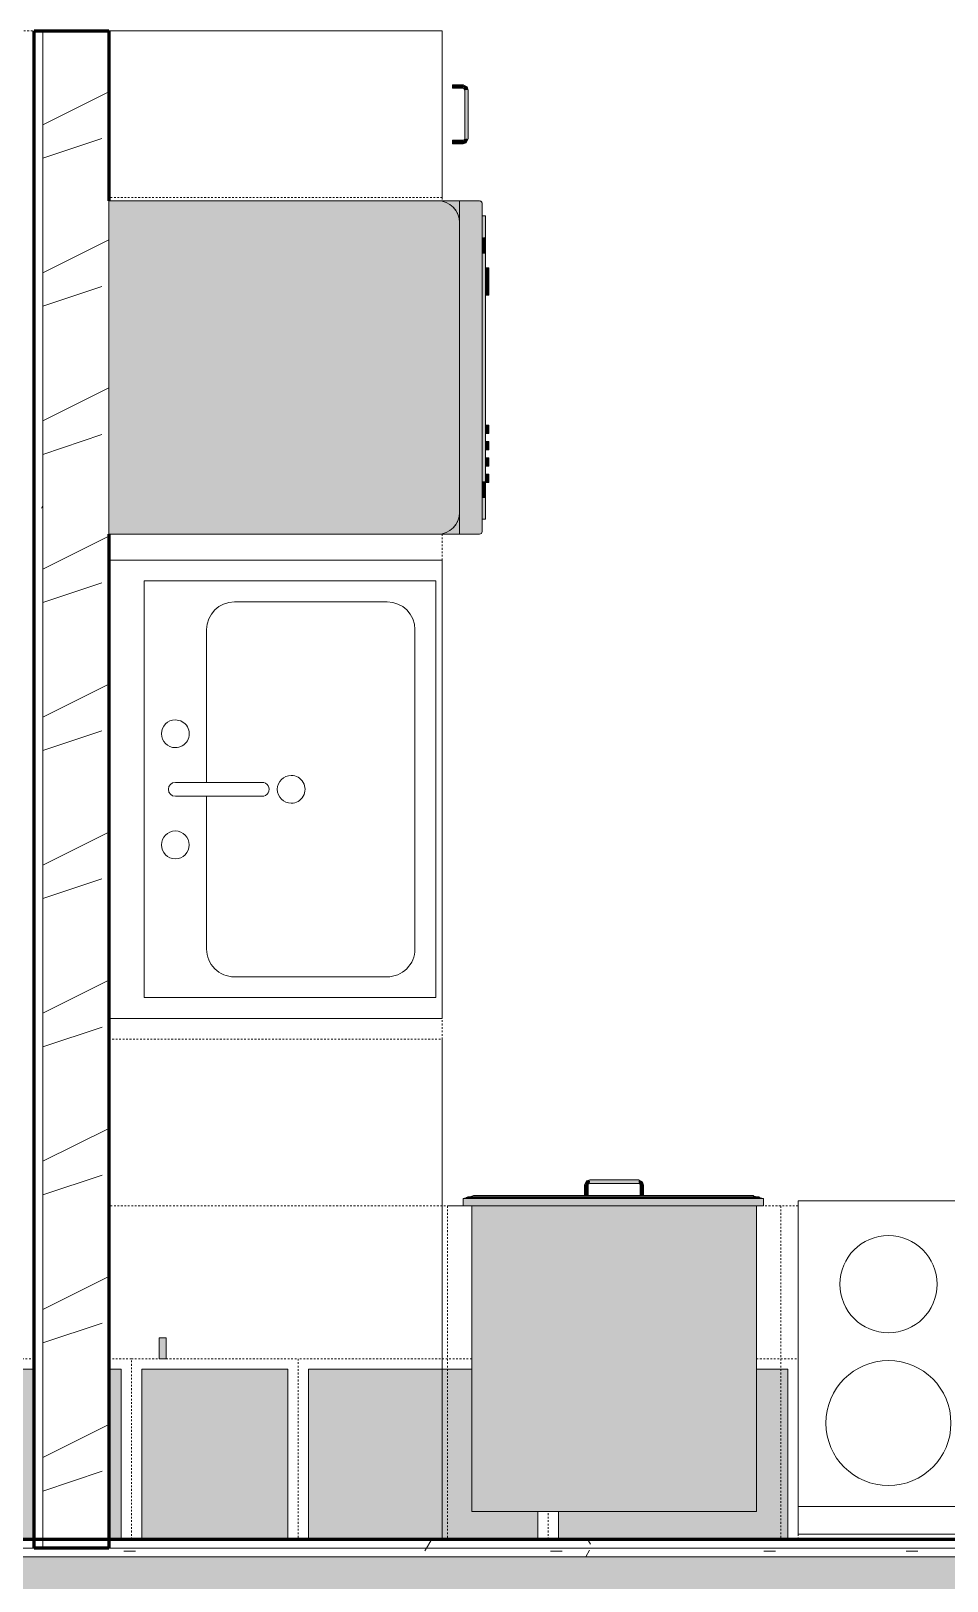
# Model space of a CAD drawing. Header units: inches. Extents: x -4169 to -1846, y 9706 to 12377.
# Drawn here: x -3611.2 to -3545.2, y 10550.2 to 10661.8 of the extents above; entities that cross this region are included whole.
import ezdxf

# ---------------------------------------------------------------- set-up
doc = ezdxf.new("R2010")
doc.units = ezdxf.units.IN
doc.header["$MEASUREMENT"] = 0
doc.linetypes.add('Dash', pattern=[0.25, 0.125, -0.125])
for name, color, linetype, lineweight in [('0-1', 7, 'Continuous', 5), ('0-2', 10, 'Continuous', 18), ('A-WALL', 113, 'Continuous', 18), ('A-WALL-2', 250, 'Continuous', 60), ('A-WALL-3', 10, 'Continuous', 18), ('A-WALL-PATT-1', 7, 'Continuous', 9), ('A-WALL-PATT-2', 253, 'Continuous', 9), ('A-WALL-PATT-4', 111, 'Continuous', 9), ('I-WALL-3', 2, 'Continuous', 60), ('P-SANR-FIXT-2', 7, 'Continuous', 9), ('Q-CASE', 31, 'Continuous', 9), ('Q-CASE-1', 253, 'Continuous', 9), ('Q-CASE-3', 7, 'Continuous', 9), ('Q-CASE-4', 7, 'Dash', 9), ('Q-CASE-HDLN-1', 7, 'Dash', 9), ('Q-CASE-HDLN-2', 31, 'Continuous', 9), ('Q-SPCQ-2', 7, 'Continuous', 9), ('Q-SPCQ-3', 55, 'Continuous', 9)]:
    doc.layers.add(name, color=color, linetype=linetype, lineweight=lineweight)
pattern_1 = [(0, (0, 0), (20.48, 5.12), [0.845, -14.515, 0.845, -14.515, -81.92]), (0, (0, 0), (20.48, 5.12), [-30.72, 0.845, -29.875, 0.845, -14.515, -35.84]), (0, (0, 0), (20.48, 5.12), [-76.8, 0.845, -9.395, 0.845, -24.755]), (120, (7.68, 2.56), (-14.67405, 15.1762003), [0.845, -14.515, 0.845, -14.515, -81.92]), (120, (7.68, 2.56), (-14.67405, 15.1762003), [-30.72, 0.845, -29.875, 0.845, -14.515, -35.84]), (120, (7.68, 2.56), (-14.67405, 15.1762003), [-76.8, 0.845, -9.395, 0.845, -24.755]), (240, (10.24, 12.8), (-5.80595, -20.2962003), [0.845, -14.515, 0.845, -14.515, -81.92]), (240, (10.24, 12.8), (-5.80595, -20.2962003), [-30.72, 0.845, -29.875, 0.845, -14.515, -35.84]), (240, (10.24, 12.8), (-5.80595, -20.2962003), [-76.8, 0.845, -9.395, 0.845, -24.755])]

# ---------------------------------------------------------------- blocks, each defined once
blk = doc.blocks.new('OD_CW_Countertop - OD_CW_Countertop-2487816-ENLARGED RCP - 1ST FLOOR PLAN')
at = {"layer": 'Q-CASE-HDLN-1'}
for p, q in [((0.74, -4.63), (0.74, 19.38)), ((0.74, 19.38), (12.96, 19.38)), ((36.96, 19.38), (109.34, 19.38)), ((0.74, -24), (0.74, -10)), ((8.29, -24), (0.74, -24)), ((37.41, -24), (24.79, -24)), ((67.53, -24), (53.91, -24)), ((109.34, -24), (84.03, -24))]:
    blk.add_line(p, q, dxfattribs=at)
blk = doc.blocks.new('Range - 24_ x 30_-2322588-ENLARGED RCP - 1ST FLOOR PLAN')
at = {"layer": 'Q-SPCQ-2'}
for p, q in [((0, 0), (30, 0)), ((0, -24), (0, 0)), ((30, 0), (30, -24)), ((0, -22), (30, -22)), ((30, -24), (0, -24))]:
    blk.add_line(p, q, dxfattribs=at)
for centre, radius, start, end in [((6.5, -6), 3.5, 360, 180), ((23.5, -6), 3, 0, 180), ((6.5, -6), 3.5, 180, 0), ((23.5, -6), 3, 180, 0), ((6.5, -16), 4.5, 0, 180), ((23.5, -16), 3, 360, 180), ((6.5, -16), 4.5, 180, 0), ((23.5, -16), 3, 180, 0)]:
    blk.add_arc(centre, radius, start, end, dxfattribs=at)
blk = doc.blocks.new('OD_CW_Countertop - OD_CW_Countertop-2386852-ENLARGED RCP - 1ST FLOOR PLAN')
at = {"layer": 'Q-CASE-HDLN-1'}
for p, q in [((0.74, 24), (0.74, 0)), ((70.36, 0), (70.36, 24)), ((0.74, 0), (14.74, 0)), ((44.74, 0), (47.24, 0)), ((68.86, 0), (70.36, 0))]:
    blk.add_line(p, q, dxfattribs=at)
blk = doc.blocks.new('Sink Kitchen-Single - 30_ x 21_-1372827-ENLARGED RCP - 1ST FLOOR PLAN')
at = {"layer": 'P-SANR-FIXT-2'}
for p, q in [((-14.38, 10.41), (15.62, 10.41)), ((-14.38, -10.59), (-14.38, 10.41)), ((15.62, 10.41), (15.62, -10.59)), ((-10.88, 8.91), (12.12, 8.91)), ((-12.88, -4.09), (-12.88, 6.91)), ((14.12, 6.91), (14.12, -4.09)), ((0.12, -8.34), (0.12, -2.09)), ((1.12, -8.34), (1.12, -2.09)), ((0.12, -6.09), (-10.88, -6.09)), ((12.12, -6.09), (1.12, -6.09)), ((15.62, -10.59), (-14.38, -10.59))]:
    blk.add_line(p, q, dxfattribs=at)
for centre, radius, start, end in [((-10.88, 6.91), 2, 90, 180), ((12.12, 6.91), 2, 360, 90), ((0.62, 0), 1, 360, 180), ((0.62, 0), 1, 180, 0), ((0.62, -2.09), 0.5, 360, 180), ((-10.88, -4.09), 2, 180, 270), ((12.12, -4.09), 2, 270, 0), ((-3.38, -8.34), 1, 360, 180), ((4.62, -8.34), 1, 0, 180), ((-3.38, -8.34), 1, 180, 0), ((0.62, -8.34), 0.5, 180, 0), ((4.62, -8.34), 1, 180, 0)]:
    blk.add_arc(centre, radius, start, end, dxfattribs=at)
blk = doc.blocks.new('Dishwasher_15404 - 34_ counter-1372825-ENLARGED RCP - 1ST FLOOR PLAN')
at = {"layer": 'Q-SPCQ-3'}
for points in [[(25.25, -1.57), (25.17, -1.1), (24.98, -0.71), (24.74, -0.42), (24.46, -0.21), (24.08, -0.05), (23.68, 0), (0, 0), (0, -24), (23.68, -24), (24.08, -23.95), (24.46, -23.79), (24.83, -23.48), (25.07, -23.15), (25.2, -22.77), (25.25, -22.43), (25.25, -7.42)], [(25, -0.74), (24.96, -0.67), (24.98, -0.71)], [(26.87, -23.8), (26.87, -0.15), (26.82, -0.06), (26.68, 0), (25.25, 0), (25.25, -24), (26.73, -23.98), (26.82, -23.94)], [(27.12, -2.61), (27.12, -1.09), (26.87, -1.09), (26.87, -2.61)], [(27.12, -3.52), (27.12, -2.61), (26.87, -2.63), (26.87, -3.81), (27.12, -3.81)], [(27.12, -20.19), (27.12, -3.81), (26.87, -3.81), (26.87, -20.19)], [(27.37, -5.55), (27.37, -4.82), (27.12, -4.82), (27.12, -5.81), (27.37, -5.81)], [(27.37, -5.81), (27.12, -5.81), (27.12, -6.79), (27.37, -6.79), (27.37, -6.06)], [(27.37, -16.74), (27.37, -16.15), (27.12, -16.15), (27.12, -16.74)], [(27.37, -17.92), (27.37, -17.33), (27.12, -17.33), (27.12, -17.92)], [(27.37, -19.1), (27.37, -18.51), (27.12, -18.51), (27.12, -19.1)], [(27.37, -20.28), (27.37, -19.69), (27.12, -19.69), (27.12, -20.28)], [(27.12, -21.01), (27.12, -20.19), (26.87, -20.19), (26.87, -21.39), (27.12, -21.39), (27.12, -21.22)], [(27.12, -21.39), (26.87, -21.39), (26.9, -22.91), (27.12, -22.91), (27.12, -22.68)]]:
    blk.add_hatch(color=256, dxfattribs=at).paths.add_polyline_path(points, flags=0)
h = blk.add_hatch(color=256, dxfattribs=at)
h.paths.add_polyline_path([(25.25, -24), (25.25, -22.43), (25.2, -22.83), (24.96, -23.33), (24.74, -23.58), (24.46, -23.79), (24.08, -23.95), (23.68, -24), (24.75, -24)], flags=0)
h.paths.add_polyline_path([(25.25, -1), (25.25, 0), (23.68, 0), (24.08, -0.05), (24.46, -0.21), (24.83, -0.52), (25.04, -0.79), (25.22, -1.25), (25.25, -1.31), (25.25, -1.17)], flags=0)
at = {"layer": 'Q-SPCQ-2'}
for p, q in [((0, -24), (0, 0)), ((0, 0), (23.68, 0)), ((23.68, 0), (25.25, 0)), ((25.25, 0), (26.68, 0)), ((25.25, 0), (25.25, -1.57)), ((26.87, -0.2), (26.87, -23.8)), ((27.12, -1.09), (26.87, -1.09)), ((27.12, -2.61), (27.12, -1.09)), ((25.25, -1.57), (25.25, -22.43)), ((27.12, -3.81), (27.12, -2.61)), ((27.12, -20.19), (27.12, -3.81)), ((27.12, -4.82), (27.37, -4.82)), ((27.37, -5.81), (27.37, -4.82)), ((27.37, -6.79), (27.37, -5.81)), ((27.37, -6.79), (27.12, -6.79)), ((27.37, -16.15), (27.12, -16.15)), ((27.37, -16.74), (27.37, -16.15)), ((27.37, -16.74), (27.12, -16.74)), ((27.37, -17.33), (27.12, -17.33)), ((27.37, -17.92), (27.37, -17.33)), ((27.37, -17.92), (27.12, -17.92)), ((27.37, -18.51), (27.12, -18.51)), ((27.37, -19.1), (27.37, -18.51)), ((27.37, -19.1), (27.12, -19.1)), ((27.37, -19.69), (27.12, -19.69)), ((27.37, -20.28), (27.37, -19.69)), ((27.12, -21.39), (27.12, -20.19)), ((27.37, -20.28), (27.12, -20.28)), ((27.12, -22.91), (27.12, -21.39)), ((25.25, -22.43), (25.25, -24)), ((27.12, -22.91), (26.87, -22.91)), ((23.68, -24), (0, -24)), ((25.25, -24), (23.68, -24)), ((26.68, -24), (25.25, -24))]:
    blk.add_line(p, q, dxfattribs=at)
for centre, radius, start, end in [((26.68, -0.2), 0.197, 0, 90), ((23.68, -1.57), 1.57, 0, 90), ((23.68, -1.57), 1.57, 32.077, 42.3359), ((23.68, -1.57), 1.57, 17.8182, 27.5266), ((26.68, -0.2), 0.197, 15, 75), ((23.68, -1.57), 1.57, 0, 13.6425), ((23.68, -22.43), 1.57, 270, 0), ((23.68, -22.43), 1.57, 317.6641, 327.923), ((23.68, -22.43), 1.57, 332.4734, 342.1818), ((23.68, -22.43), 1.57, 346.3575, 0), ((26.68, -23.8), 0.197, 270, 0)]:
    blk.add_arc(centre, radius, start, end, dxfattribs=at)
blk = doc.blocks.new('300 Series Wall Hung Cabinet_301 - 18_-V21-ENLARGED RCP - 1ST FLOOR PLAN')
at = {"layer": 'Q-CASE-1'}
blk.add_hatch(color=256, dxfattribs=at).paths.add_polyline_path([(8.25, 12.44), (6, 12.44), (6, 2.19), (-8.25, 2.19), (-8.25, 0.19), (8.25, 0.19), (8.25, 7.46)], flags=0)
at = {"layer": 'Q-CASE-3'}
for p, q in [((6, 12.44), (8.25, 12.44)), ((8.25, 12.44), (8.25, 0.19)), ((-8.25, 0.19), (-8.25, 2.19))]:
    blk.add_line(p, q, dxfattribs=at)
at = {"layer": 'Q-CASE-4'}
for p, q in [((6, 13.19), (9, 13.19)), ((-9, 0.19), (-9, 2.19)), ((9, 0.56), (9, 0.19))]:
    blk.add_line(p, q, dxfattribs=at)
blk = doc.blocks.new('300 Series Wall Hung Cabinet_301 - 18_-V22-ENLARGED RCP - 1ST FLOOR PLAN')
at = {"layer": 'Q-CASE-1'}
blk.add_hatch(color=256, dxfattribs=at).paths.add_polyline_path([(-8.25, -0.56), (-8.25, -2.19), (-3.5, -2.19), (-3.5, -12.44), (8.25, -12.44), (8.25, -0.19), (-8.25, -0.19)], flags=0)
at = {"layer": 'Q-CASE-3'}
for p, q in [((-8.25, -2.19), (-8.25, -0.19)), ((8.25, -0.19), (8.25, -12.44)), ((8.25, -12.44), (-3.5, -12.44))]:
    blk.add_line(p, q, dxfattribs=at)
at = {"layer": 'Q-CASE-4'}
for p, q in [((-9, -0.19), (-9, -2.19)), ((9, -13.19), (9, -0.19)), ((-3.5, -13.19), (9, -13.19))]:
    blk.add_line(p, q, dxfattribs=at)
blk = doc.blocks.new('300 Series Wall Hung Cabinet_301 - 12_-V20-ENLARGED RCP - 1ST FLOOR PLAN')
at = {"layer": 'Q-CASE-1'}
for points in [[(-3.51, 14.69), (-4, 14.69), (-4, 13.19), (-3.51, 13.19)], [(5.25, 12.44), (-5.25, 12.44), (-5.25, 0.19), (5.25, 0.19), (5.25, 7.46)]]:
    blk.add_hatch(color=256, dxfattribs=at).paths.add_polyline_path(points, flags=0)
at = {"layer": 'Q-CASE-3'}
for p, q in [((-3.51, 14.69), (-4, 14.69)), ((-4, 14.69), (-4, 13.19)), ((-3.51, 13.19), (-3.51, 14.69)), ((-5.25, 0.19), (-5.25, 12.44)), ((-5.25, 12.44), (5.25, 12.44)), ((-4, 13.19), (-3.51, 13.19)), ((5.25, 12.44), (5.25, 0.19))]:
    blk.add_line(p, q, dxfattribs=at)
at = {"layer": 'Q-CASE-4'}
for p, q in [((-6, 0.19), (-6, 13.19)), ((-6, 13.19), (6, 13.19)), ((6, 13.19), (6, 0.19))]:
    blk.add_line(p, q, dxfattribs=at)
blk = doc.blocks.new('300 Series Wall Hung Cabinet_301 - 12_-V23-ENLARGED RCP - 1ST FLOOR PLAN')
at = {"layer": 'Q-CASE-1'}
h = blk.add_hatch(color=256, dxfattribs=at)
h.paths.add_polyline_path([(-5.25, -12.44), (-4.37, -12.44), (-4.37, -0.19), (-5.25, -0.19), (-5.25, -7.46)], flags=0)
h.paths.add_polyline_path([(1, -0.19), (1, -12.44), (5.25, -12.44), (5.25, -0.19)], flags=0)
at = {"layer": 'Q-CASE-3'}
for p, q in [((-5.25, -12.44), (-5.25, -0.19)), ((5.25, -0.19), (5.25, -12.44)), ((-4.37, -12.44), (-5.25, -12.44)), ((5.25, -12.44), (1, -12.44))]:
    blk.add_line(p, q, dxfattribs=at)
at = {"layer": 'Q-CASE-4'}
for p, q in [((-6, -0.19), (-6, -13.19)), ((6, -13.19), (6, -0.19)), ((-6, -13.19), (-4.37, -13.19)), ((1, -13.19), (6, -13.19))]:
    blk.add_line(p, q, dxfattribs=at)
blk = doc.blocks.new('Base_Unit_4_drawer_12137 - 24_-V27-ENLARGED RCP - 1ST FLOOR PLAN')
at = {"layer": 'Q-CASE'}
for points in [[(-1.23, 25.5), (-1.15, 25.52), (-1.01, 25.69), (-1.01, 25.84), (-1.16, 25.81), (-1.28, 25.75), (-1.34, 25.61), (-1.32, 25.5), (-1.23, 25.5)], [(-1.01, 25.63), (2.49, 25.64), (2.49, 25.88), (-1.01, 25.86), (-1.01, 25.63)], [(2.77, 25.5), (2.83, 25.5), (2.79, 25.69), (2.72, 25.78), (2.6, 25.83), (2.49, 25.81), (2.51, 25.64), (2.68, 25.5), (2.74, 25.5)], [(11.49, 24.54), (10.99, 24.59), (-9.92, 24.59), (-10, 24.54), (11.41, 24.54)], [(8.21, 24.59), (11.27, 24.59), (11.11, 24.67), (10.74, 24.67), (-9.76, 24.67), (-9.92, 24.59), (4.43, 24.59)], [(-9.59, 24.67), (10.92, 24.68), (10.74, 24.75), (-9.39, 24.75), (-9.57, 24.68), (-9.66, 24.67)], [(-1.38, 24.75), (-1.14, 24.75), (-1.15, 25.5), (-1.38, 25.5), (-1.38, 25.22)], [(2.63, 25.5), (2.54, 25.61), (2.5, 25.63), (2.62, 25.51)], [(2.62, 24.75), (2.86, 24.75), (2.85, 25.5), (2.62, 25.5), (2.62, 25.22)], [(7.93, 24), (11.49, 24), (11.49, 24.54), (-10.14, 24.54), (-10.14, 24), (4.43, 24)], [(-9.51, 2), (10.99, 2), (10.99, 24), (-9.51, 24), (-9.51, 17.67)]]:
    blk.add_hatch(color=256, dxfattribs=at).paths.add_polyline_path(points, flags=0)
at = {"layer": 'Q-CASE-HDLN-1'}
for p, q in [((12.74, 24), (-11.26, 24)), ((-11.26, 24), (-11.26, 0)), ((12.74, 24), (12.74, 0)), ((12.74, 0), (-11.26, 0))]:
    blk.add_line(p, q, dxfattribs=at)
at = {"layer": 'Q-CASE-HDLN-2'}
for p, q in [((-1.24, 25.8), (-1.01, 25.88)), ((-1.24, 25.8), (-1.01, 25.88)), ((-1.24, 25.8), (-1.01, 25.88)), ((-1.01, 25.88), (2.49, 25.88)), ((2.49, 25.88), (2.58, 25.83)), ((2.49, 25.88), (2.58, 25.83)), ((2.49, 25.88), (2.58, 25.83)), ((2.79, 25.72), (2.86, 25.5)), ((2.79, 25.72), (2.86, 25.5)), ((2.79, 25.72), (2.86, 25.5)), ((11.27, 24.59), (-9.92, 24.59)), ((-9.69, 24.67), (11.04, 24.67)), ((10.74, 24.75), (-9.39, 24.75)), ((-1.39, 25.5), (-1.34, 25.59)), ((-1.39, 25.5), (-1.34, 25.59)), ((-1.39, 25.5), (-1.34, 25.59)), ((-1.39, 24.75), (-1.39, 25.5)), ((-1.39, 24.75), (-1.39, 25.5)), ((-1.39, 24.75), (-1.39, 25.5)), ((-1.39, 24.75), (-1.39, 25.5)), ((-1.14, 25.5), (-1.14, 24.75)), ((-1.14, 25.5), (-1.14, 24.75)), ((-1.14, 25.5), (-1.14, 24.75)), ((-1.14, 25.5), (-1.14, 24.75)), ((-1.01, 25.63), (-1.05, 25.6)), ((-1.01, 25.63), (-1.05, 25.6)), ((-1.01, 25.63), (-1.05, 25.6)), ((2.49, 25.63), (-1.01, 25.63)), ((2.61, 25.5), (2.59, 25.54)), ((2.61, 25.5), (2.59, 25.54)), ((2.61, 25.5), (2.59, 25.54)), ((2.61, 24.75), (2.61, 25.5)), ((2.61, 24.75), (2.61, 25.5)), ((2.61, 24.75), (2.61, 25.5)), ((2.61, 24.75), (2.61, 25.5)), ((2.86, 25.5), (2.86, 24.75)), ((2.86, 25.5), (2.86, 24.75)), ((2.86, 25.5), (2.86, 24.75)), ((2.86, 25.5), (2.86, 24.75)), ((-10.14, 24), (-10.14, 24.54)), ((-10.14, 24.54), (11.49, 24.54)), ((-10.14, 24), (11.49, 24)), ((-9.51, 2), (-9.51, 24)), ((10.99, 24), (10.99, 2)), ((11.49, 24.54), (11.49, 24)), ((10.99, 2), (-9.51, 2))]:
    blk.add_line(p, q, dxfattribs=at)
at = {"layer": 'Q-CASE-HDLN-2', "flags": 128}
for points in [[(-1.39, 25.5), (-1.24, 25.8), (-1.01, 25.88)], [(2.49, 25.88), (2.79, 25.72), (2.86, 25.5)], [(-1.01, 25.63), (-1.12, 25.57), (-1.14, 25.5)], [(2.61, 25.5), (2.56, 25.61), (2.49, 25.63)]]:
    blk.add_lwpolyline(points, dxfattribs=at)
at = {"layer": 'Q-CASE-HDLN-2'}
for points in [[(-9.92, 24.59), (-9.95, 24.58), (-10.03, 24.55), (-10.1, 24.54), (-10.14, 24.54)], [(-9.66, 24.67), (-9.69, 24.67), (-9.76, 24.67), (-9.84, 24.64), (-9.9, 24.61), (-9.92, 24.59)], [(-9.76, 24.67), (-9.73, 24.67), (-9.69, 24.67), (-9.66, 24.67)], [(-9.66, 24.67), (-9.69, 24.67), (-9.73, 24.67), (-9.76, 24.67)], [(-9.76, 24.67), (-9.73, 24.67), (-9.69, 24.67), (-9.66, 24.67)], [(-9.66, 24.67), (-9.69, 24.67), (-9.73, 24.67), (-9.76, 24.67)], [(-9.76, 24.67), (-9.73, 24.67), (-9.69, 24.67), (-9.66, 24.67)], [(-9.39, 24.75), (-9.41, 24.73), (-9.47, 24.7), (-9.53, 24.68), (-9.57, 24.68)], [(10.74, 24.75), (10.76, 24.73), (10.82, 24.7), (10.88, 24.68), (10.92, 24.68)], [(11.01, 24.67), (11.05, 24.67), (11.11, 24.67), (11.19, 24.64), (11.25, 24.61), (11.27, 24.59)], [(11.01, 24.67), (11.04, 24.67), (11.08, 24.67), (11.11, 24.67)], [(11.01, 24.67), (11.05, 24.67), (11.08, 24.67), (11.11, 24.67)], [(11.01, 24.67), (11.04, 24.67), (11.08, 24.67), (11.11, 24.67)], [(11.01, 24.67), (11.05, 24.67), (11.08, 24.67), (11.11, 24.67)], [(11.01, 24.67), (11.04, 24.67), (11.08, 24.67), (11.11, 24.67)], [(11.27, 24.59), (11.31, 24.58), (11.38, 24.55), (11.45, 24.54), (11.49, 24.54)]]:
    blk.add_open_spline(points, degree=3, dxfattribs=at)
blk = doc.blocks.new('Vanity Cabinet-Double Door - 33_-2318066-ENLARGED RCP - 1ST FLOOR PLAN')
at = {"layer": 'Q-CASE-3'}
for p, q in [((-15.76, 24), (-15.76, 0)), ((17.24, 24), (-15.76, 24)), ((17.24, 0), (17.24, 24)), ((-15.76, 0), (17.24, 0))]:
    blk.add_line(p, q, dxfattribs=at)
blk = doc.blocks.new('Base Cabinet-Single Door - 12_-2208689-ENLARGED RCP - 1ST FLOOR PLAN')
at = {"layer": 'Q-CASE-4'}
for p, q in [((-5.26, -24), (-5.26, 0)), ((-5.26, 0), (6.74, 0)), ((6.74, 0), (6.74, -24)), ((6.74, -24), (-5.26, -24))]:
    blk.add_line(p, q, dxfattribs=at)
blk = doc.blocks.new('Drawer_Base_Cabinet_3_drawer_12205 - 12_-V29-ENLARGED RCP - 1ST FLOOR PLAN')
at = {"layer": 'Q-CASE'}
for points in [[(-1.01, 25.75), (-1.01, 25.84), (-1.16, 25.81), (-1.28, 25.75), (-1.34, 25.61), (-1.32, 25.5), (-1.15, 25.52), (-1.01, 25.69), (-1.01, 25.72)], [(2.49, 25.62), (2.49, 25.87), (-1.01, 25.86), (-1.01, 25.62), (1.97, 25.62)], [(2.83, 25.5), (2.79, 25.69), (2.72, 25.78), (2.6, 25.83), (2.49, 25.81), (2.51, 25.64), (2.68, 25.5), (2.8, 25.5)], [(-1.14, 25.5), (-1.38, 25.5), (-1.37, 24.75), (-1.14, 24.75), (-1.14, 25.01)], [(-1.01, 25.64), (-1.12, 25.55), (-1.14, 25.51), (-1.02, 25.63)], [(2.63, 25.5), (2.54, 25.61), (2.5, 25.63), (2.62, 25.51)], [(2.86, 24.75), (2.85, 25.5), (2.62, 25.5), (2.63, 24.75), (2.85, 24.75)]]:
    blk.add_hatch(color=256, dxfattribs=at).paths.add_polyline_path(points, flags=0)
at = {"layer": 'Q-CASE-HDLN-1'}
for p, q in [((6.74, 24), (-5.26, 24)), ((-5.26, 24), (-5.26, 0)), ((6.74, 24), (6.74, 0)), ((6.74, 0), (-5.26, 0))]:
    blk.add_line(p, q, dxfattribs=at)
at = {"layer": 'Q-CASE-HDLN-2'}
for p, q in [((-1.24, 25.8), (-1.01, 25.87)), ((-1.24, 25.8), (-1.01, 25.87)), ((-1.01, 25.87), (2.49, 25.87)), ((2.49, 25.87), (2.58, 25.83)), ((2.49, 25.87), (2.58, 25.83)), ((2.79, 25.72), (2.86, 25.5)), ((2.79, 25.72), (2.86, 25.5)), ((-1.39, 25.5), (-1.34, 25.59)), ((-1.39, 25.5), (-1.34, 25.59)), ((-1.39, 24.75), (-1.39, 25.5)), ((-1.39, 24.75), (-1.39, 25.5)), ((-1.39, 24.75), (-1.39, 25.5)), ((-1.39, 24.75), (-1.14, 24.75)), ((-1.38, 24.75), (-1.39, 24.75)), ((-1.39, 24.75), (-1.38, 24.75)), ((-1.38, 24.75), (-1.39, 24.75)), ((-1.39, 24.75), (-1.38, 24.75)), ((-1.38, 24.75), (-1.39, 24.75)), ((-1.14, 25.5), (-1.14, 24.75)), ((-1.14, 25.5), (-1.14, 24.75)), ((-1.14, 25.5), (-1.14, 24.75)), ((-1.14, 24.75), (-1.14, 24.75)), ((-1.14, 24.75), (-1.14, 24.75)), ((-1.14, 24.75), (-1.14, 24.75)), ((-1.14, 24.75), (-1.14, 24.75)), ((-1.14, 24.75), (-1.14, 24.75)), ((-1.01, 25.62), (-1.05, 25.6)), ((-1.01, 25.62), (-1.05, 25.6)), ((2.49, 25.62), (-1.01, 25.62)), ((2.61, 25.5), (2.59, 25.54)), ((2.61, 25.5), (2.59, 25.54)), ((2.61, 24.75), (2.61, 25.5)), ((2.61, 24.75), (2.61, 25.5)), ((2.61, 24.75), (2.61, 25.5)), ((2.62, 24.75), (2.61, 24.75)), ((2.61, 24.75), (2.86, 24.75)), ((2.62, 24.75), (2.61, 24.75)), ((2.61, 24.75), (2.62, 24.75)), ((2.62, 24.75), (2.61, 24.75)), ((2.61, 24.75), (2.62, 24.75)), ((2.86, 25.5), (2.86, 24.75)), ((2.86, 25.5), (2.86, 24.75)), ((2.86, 25.5), (2.86, 24.75)), ((2.86, 24.75), (2.86, 24.75)), ((2.86, 24.75), (2.86, 24.75)), ((2.86, 24.75), (2.86, 24.75)), ((2.86, 24.75), (2.86, 24.75)), ((2.86, 24.75), (2.86, 24.75))]:
    blk.add_line(p, q, dxfattribs=at)
at = {"layer": 'Q-CASE-HDLN-2', "flags": 128}
for points in [[(-1.39, 25.5), (-1.24, 25.8), (-1.01, 25.87)], [(2.49, 25.87), (2.79, 25.72), (2.86, 25.5)], [(-1.01, 25.62), (-1.12, 25.57), (-1.14, 25.5)], [(2.61, 25.5), (2.56, 25.61), (2.49, 25.62)]]:
    blk.add_lwpolyline(points, dxfattribs=at)
blk = doc.blocks.new('CTR - 1st Phase - Unit Layouts_rvt-1-ENLARGED RCP - 1ST FLOOR PLAN')
at = {"layer": 'A-WALL-PATT-1'}
h = blk.add_hatch(dxfattribs=at)
h.set_pattern_fill('FP_1', color=256, style=0, pattern_type=2)
h.set_pattern_definition(pattern_1)
h.paths.add_polyline_path([(-3610.3, 10553.19), (-3610.3, 10661.79), (-3610.92, 10661.79), (-3610.92, 10553.19)], flags=0)
at = {"layer": 'A-WALL-PATT-2'}
h = blk.add_hatch(dxfattribs=at)
h.set_pattern_fill('FP_2', color=256, style=0, pattern_type=2)
h.set_pattern_definition([(216.87, (4.265, 10.662), (31.9871619, 21.32545714), [5.331, -47.981]), (206.565, (10.662, 7.464), (-10.662476, -10.6620098), [11.921, -11.921]), (198.435, (10.662, 2.132), (-21.3244936, -10.6625869), [6.744, -26.974])])
h.paths.add_polyline_path([(-3605.55, 10552.56), (-3605.55, 10661.79), (-3610.3, 10661.79), (-3610.3, 10552.56)], flags=0)
at = {"layer": 'A-WALL-2'}
for p, q in [((-3610.92, 10552.56), (-3610.92, 10661.79)), ((-3610.92, 10661.79), (-3605.55, 10661.79)), ((-3605.55, 10661.79), (-3605.55, 10649.56)), ((-3605.55, 10625.56), (-3605.55, 10552.56)), ((-3605.55, 10552.56), (-3610.92, 10552.56))]:
    blk.add_line(p, q, dxfattribs=at)
at = {"layer": 'A-WALL-3'}
blk.add_line((-3610.3, 10661.79), (-3610.3, 10552.56), dxfattribs=at)
at = {"layer": '0-2'}
for name, p, rotation in [('OD_CW_Countertop - OD_CW_Countertop-2487816-ENLARGED RCP - 1ST FLOOR PLAN', (-3600.92, 10662.53), 270.0000000000172), ('Drawer_Base_Cabinet_3_drawer_12205 - 12_-V29-ENLARGED RCP - 1ST FLOOR PLAN', (-3605.55, 10656.53), 269.9999999999893), ('Vanity Cabinet-Double Door - 33_-2318066-ENLARGED RCP - 1ST FLOOR PLAN', (-3605.55, 10607.93), 269.9999999999893), ('Sink Kitchen-Single - 30_ x 21_-1372827-ENLARGED RCP - 1ST FLOOR PLAN', (-3592.42, 10607.81), 270.0000000000172), ('Base Cabinet-Single Door - 12_-2208689-ENLARGED RCP - 1ST FLOOR PLAN', (-3605.55, 10582.45), 89.9999999999896), ('OD_CW_Countertop - OD_CW_Countertop-2386852-ENLARGED RCP - 1ST FLOOR PLAN', (-3511.19, 10577.19), 180), ('300 Series Wall Hung Cabinet_301 - 12_-V23-ENLARGED RCP - 1ST FLOOR PLAN', (-3609.92, 10553), 180), ('300 Series Wall Hung Cabinet_301 - 18_-V22-ENLARGED RCP - 1ST FLOOR PLAN', (-3582.92, 10553), 180)]:
    blk.add_blockref(name, p, dxfattribs=dict(at, rotation=rotation))
for name, p in [('Dishwasher_15404 - 34_ counter-1372825-ENLARGED RCP - 1ST FLOOR PLAN', (-3605.55, 10649.56)), ('Base_Unit_4_drawer_12137 - 24_-V27-ENLARGED RCP - 1ST FLOOR PLAN', (-3569.91, 10553.19)), ('Range - 24_ x 30_-2322588-ENLARGED RCP - 1ST FLOOR PLAN', (-3555.92, 10577.56)), ('300 Series Wall Hung Cabinet_301 - 12_-V20-ENLARGED RCP - 1ST FLOOR PLAN', (-3597.92, 10553)), ('300 Series Wall Hung Cabinet_301 - 18_-V21-ENLARGED RCP - 1ST FLOOR PLAN', (-3564.92, 10553))]:
    blk.add_blockref(name, p, dxfattribs=at)

msp = doc.modelspace()

# ---------------------------------------------------------------- hatches: boundary and pattern name
at = {"layer": 'A-WALL-PATT-4'}
h = msp.add_hatch(dxfattribs=at)
h.set_pattern_fill('FP_1', color=256, style=0, pattern_type=2)
h.set_pattern_definition(pattern_1)
h.paths.add_polyline_path([(-3666.78, 10552.56), (-3610.3, 10552.56), (-3610.3, 10553.19), (-3822.72, 10553.19), (-3822.72, 10552.56), (-3669.13, 10552.56)], flags=0)
h.paths.add_polyline_path([(-3487.92, 10552.56), (-3487.92, 10553.19), (-3605.55, 10553.19), (-3605.55, 10552.56), (-3491.85, 10552.56)], flags=0)
h = msp.add_hatch(dxfattribs=at)
h.set_pattern_fill('FP_1', color=256, style=0, pattern_type=2)
h.set_pattern_definition(pattern_1)
h.paths.add_polyline_path([(-3565.48, 10551.94), (-3487.3, 10551.94), (-3487.3, 10552.56), (-3822.72, 10552.56), (-3822.72, 10551.94), (-3573.97, 10551.94)], flags=0)
h = msp.add_hatch(dxfattribs=at)
h.set_pattern_fill('FP_12', color=256, style=0, pattern_type=2)
h.set_pattern_definition([(161.57, (0.32, 0.32), (-2.560496185, -0.000537386), [0, -18.214, 2.022, 0]), (18.43, (-0.32, 0.32), (-2.560496185, 0.000537386), [0, -18.214, 2.022, 0]), (108.43, (0.32, 0.32), (1.27922091, -6.400876726), [6.07, -14.166]), (71.57, (-0.32, 0.32), (1.27922091, 6.400876726), [6.07, -14.166])])
h.paths.add_polyline_path([(-3575.64, 10548.44), (-3486.67, 10548.44), (-3486.67, 10551.94), (-3822.72, 10551.94), (-3822.72, 10548.44), (-3592.43, 10548.44)], flags=0)

# ---------------------------------------------------------------- linework, layer by layer
at = {"layer": 'A-WALL'}
for p, q in [((-3822.72, 10552.56), (-3487.3, 10552.56)), ((-3822.72, 10551.94), (-3486.67, 10551.94))]:
    msp.add_line(p, q, dxfattribs=at)
at = {"layer": 'I-WALL-3'}
msp.add_line((-3822.72, 10553.19), (-3487.92, 10553.19), dxfattribs=at)

# ---------------------------------------------------------------- block references
at = {"layer": '0-1'}
msp.add_blockref('CTR - 1st Phase - Unit Layouts_rvt-1-ENLARGED RCP - 1ST FLOOR PLAN', (0, 0), dxfattribs=at)

doc.saveas('drawing.dxf')
